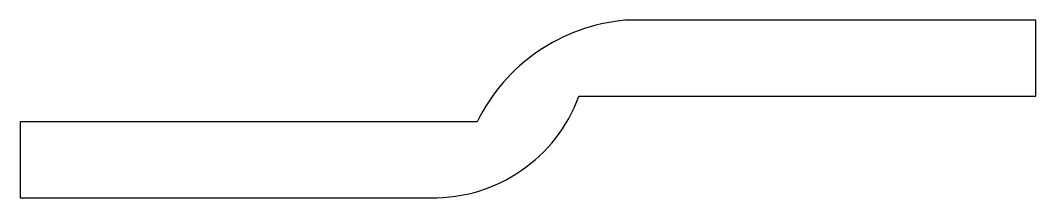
# Model space of a CAD drawing. Extents: x -521.9 to -501.9, y -31.3 to -27.8.
import ezdxf

# ---------------------------------------------------------------- set-up
doc = ezdxf.new("R2010")
doc.units = 0
doc.layers.add('ANA', color=7, linetype='CONTINUOUS')

msp = doc.modelspace()

# ---------------------------------------------------------------- linework, layer by layer
at = {"layer": 'ANA', "color": 130, "linetype": 'BYBLOCK'}
msp.add_lwpolyline([(-513.782, -31.303, 0.320395), (-510.872, -29.303), (-501.872, -29.303), (-501.872, -27.803), (-509.962, -27.803, 0.262371), (-512.872, -29.803), (-521.872, -29.803), (-521.872, -31.303), (-513.673, -31.303)], format="xyb", dxfattribs=at)

doc.saveas('drawing.dxf')
